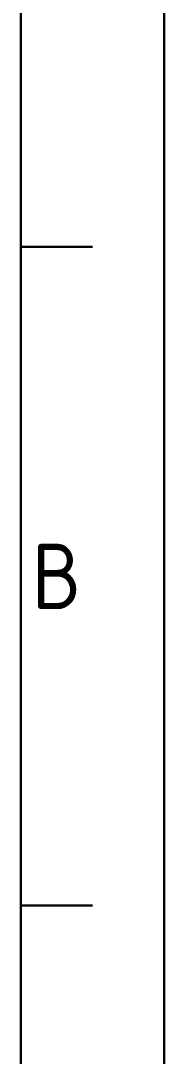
# Model space of a CAD drawing. Header units: inches. Extents: x 19872 to 20895, y -3871 to -3154.
# Drawn here: x 20870.2 to 20894.5, y -3426.3 to -3250.2 of the extents above; entities that cross this region are included whole.
import ezdxf
from ezdxf.enums import TextEntityAlignment as Align

# ---------------------------------------------------------------- set-up
doc = ezdxf.new("R2010")
doc.units = ezdxf.units.IN
doc.header["$LTSCALE"] = 1.21
doc.header["$MEASUREMENT"] = 0
doc.layers.add('图框层', color=7, linetype='CONTINUOUS', lineweight=35)
doc.styles.add('ISO Proportional', font='isocp.shx')

msp = doc.modelspace()

# ---------------------------------------------------------------- linework, layer by layer
at = {"layer": '图框层', "color": 0, "lineweight": 30}
for p, q in [((20894.522, -3846.684), (20894.522, -3154.284)), ((20870.174, -3846.684), (20870.174, -3178.633)), ((20882.348, -3288.65), (20870.174, -3288.65)), ((20882.348, -3400.654), (20870.174, -3400.654))]:
    msp.add_line(p, q, dxfattribs=at)

# ---------------------------------------------------------------- texts
at = {"layer": '图框层', "color": 0, "lineweight": 30, "style": 'ISO Proportional'}
msp.add_text('B', height=11.103, dxfattribs=at).set_placement((20876.261, -3344.652), align=Align.MIDDLE)

doc.saveas('drawing.dxf')
